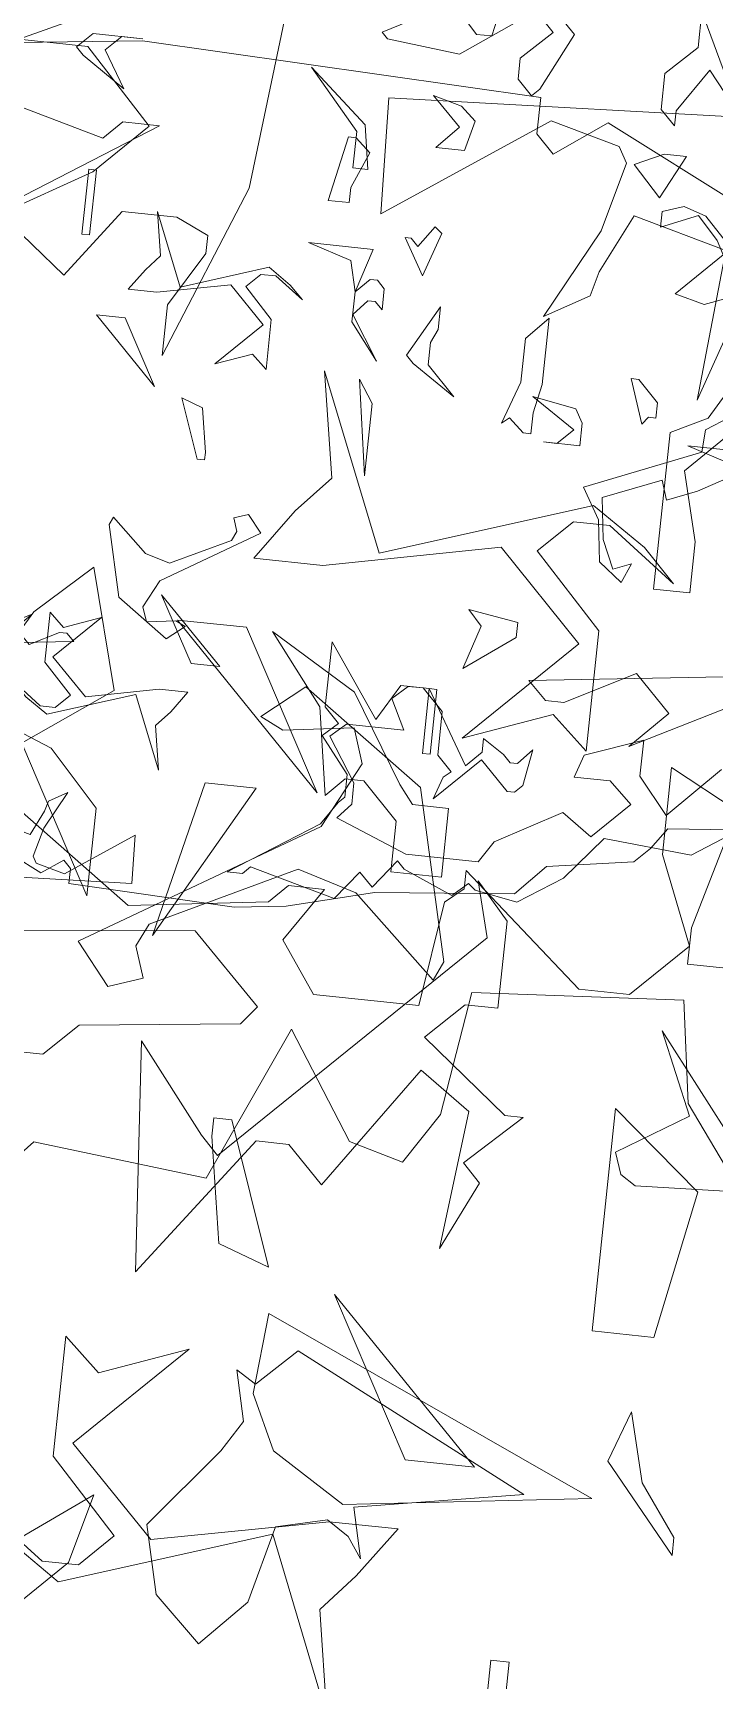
# Model space of a CAD drawing. Header units: metres. Extents: x 329311 to 330425, y 7396637 to 7397287.
# Drawn here: x 329866.223 to 329866.442, y 7397038.967 to 7397039.497 of the extents above; entities that cross this region are included whole.
import ezdxf

# ---------------------------------------------------------------- set-up
doc = ezdxf.new("R2010")
doc.units = ezdxf.units.M
doc.linetypes.add('CACHE2', pattern=[4.7625, 3.175, -1.5875])
doc.layers.get('0').update_dxf_attribs({"lineweight": 18})
doc.layers.add('ARBRE', color=251, linetype='Continuous', lineweight=13)
doc.layers.add('AXES+POTEAUX', color=6, linetype='CACHE2', lineweight=13)
doc.layers.add('VEGETAIS', color=3, linetype='Continuous')

# ---------------------------------------------------------------- blocks, each defined once
blk = doc.blocks.new('WMF26', base_point=(0, 0.0008))
at = {"color": 85}
for points in [[(7.3226, -0.1836), (7.3588, -0.2206), (7.4617, -0.1474), (7.7449, -0.2857), (7.8833, -0.2857), (8.0216, -0.4965), (8.1591, -0.6356), (8.4069, -0.6051), (8.5452, -0.3952), (8.5814, -0.3581), (8.5814, -0.3219), (8.6177, -0.3219), (8.6539, -0.3581), (8.756, -0.2569), (8.8292, -0.2569), (9.0688, -0.5689), (9.1051, -0.6051), (9.2804, -0.5327), (9.4187, -0.5689), (9.7316, -0.8464), (10.2552, -0.9839), (11.3025, -1.7915)], [(0.6208, -4.4122), (0.8612, -3.9239), (1.4943, -3.0512), (1.771, -3.0512), (1.8434, -2.4543), (2.2221, -2.0031), (2.6807, -1.654), (2.5424, -1.3338), (2.6445, -1.2317), (2.9936, -0.8826), (3.2694, -0.7805), (4.492, -0.6718), (4.5653, -0.5689), (4.6377, -0.4965), (5.0527, -0.4314), (5.191, -0.2857), (5.8604, -0.2206), (6.2753, -0.1111), (6.5223, -0.0815), (7.3226, -0.1111), (7.3226, -0.1836), (7.3226, -0.1836)]]:
    blk.add_lwpolyline(points, dxfattribs=at)
at = {"color": 63}
for points in [[(7.7449, -0.2857), (7.796, -0.3738), (7.6955, -0.6776), (7.7211, -0.3754), (7.5325, -0.326), (7.4749, -0.4438), (7.4617, -0.4932), (7.3736, -0.5442), (7.4699, -0.3623), (7.5062, -0.2231), (7.4881, -0.1918), (7.3481, -0.1548), (7.0303, -0.3746), (7.0221, -0.1433), (7.8404, -0.1029), (7.7836, -0.1358), (7.7449, -0.2857), (7.7449, -0.2857)], [(6.5001, -0.2462), (6.5734, -0.2462), (6.1518, -0.522), (6.0777, -0.6315), (6.0489, -0.6611), (6.0489, -0.7698), (6.188, -0.9443), (6.1156, -1.0094), (6.188, -1.0827), (6.188, -1.3955), (5.9402, -1.0464), (5.8381, -1.221), (5.7006, -1.221), (5.489, -0.8711), (5.4166, -0.9443), (5.4166, -1.0094), (5.3145, -0.9443), (5.2783, -0.9081), (5.2421, -0.9081), (5.1762, -0.9806), (5.2058, -0.806), (5.2421, -0.7698), (5.2783, -0.7698), (5.4166, -0.9081), (5.6274, -0.6973), (5.5903, -0.806), (5.5541, -0.8348), (5.6274, -0.9081), (5.6274, -1.1189), (5.7295, -1.221), (5.8019, -1.221), (5.8744, -1.1551), (5.8019, -1.0094), (6.0777, -1.0094), (6.1518, -0.9443), (6.0127, -0.7336), (6.0127, -0.6315), (6.0777, -0.5582), (5.7295, -0.4199), (5.3804, -0.4199), (5.3145, -0.522), (5.0016, -0.6973), (4.8559, -0.5944), (4.6814, -0.7698), (4.7909, -0.8711), (4.9654, -0.8711), (4.9292, -0.9806), (4.6517, -1.0827), (4.6517, -0.9081), (4.5068, -0.7336), (4.2664, -0.9806)], [(4.1577, -0.6973), (4.3685, -0.5582), (4.7909, -0.5944), (4.9654, -0.3837), (5.1762, -0.2462), (5.3804, -0.2824), (5.4166, -0.3112), (5.489, -0.2462), (5.7295, -0.3474), (5.7657, -0.3837), (5.8744, -0.2462), (5.9402, -0.3112), (6.0489, -0.1729), (6.4639, -0.2824), (6.5001, -0.2462), (6.5001, -0.2462)], [(7.8429, -1.2679), (7.6321, -1.3774), (7.7046, -1.3041), (7.6321, -1.2317), (7.4938, -1.3041), (7.4576, -1.3041), (7.4205, -1.2679), (7.945, -1.2029)], [(5.3112, -1.5083), (5.5508, -1.3338), (5.4849, -1.5445), (5.5508, -1.6178), (5.3112, -1.5808), (5.3112, -1.5083), (5.3112, -1.5083)], [(7.2929, -1.8805), (7.1217, -1.724), (7.0023, -1.6894), (6.7191, -1.8286), (6.6969, -1.8747), (6.7183, -1.9373), (6.6499, -1.9611), (6.5816, -1.8772), (7.0394, -1.5997), (7.1077, -1.4671), (7.0838, -1.398), (6.943, -1.4169), (6.8969, -1.3947), (6.9801, -1.3264), (7.2279, -1.5017), (7.3102, -1.8426), (7.2929, -1.8805), (7.2929, -1.8805)], [(4.217, -2.4683), (4.52, -2.2962), (4.6624, -2.2378), (4.6945, -2.3316), (4.9712, -2.2188), (4.9457, -2.0188), (4.8847, -1.8821), (4.7991, -1.9175), (4.8386, -1.8228), (4.9522, -1.9109), (4.9778, -2.111), (5.065, -2.2584), (4.5184, -2.4856), (4.5126, -2.5934), (4.4031, -2.6651), (4.2747, -2.6116), (4.217, -2.4683), (4.217, -2.4683)], [(6.1156, -2.2032), (6.188, -2.6618), (6.1156, -2.5523), (6.1156, -2.2032), (6.1156, -2.2032)], [(6.887, -2.2353), (6.887, -2.1991), (6.9233, -2.1991), (7.0262, -2.4831), (6.9233, -2.4469), (6.887, -2.2353), (6.887, -2.2353)], [(5.3433, -2.5885), (5.3433, -2.4872), (5.3804, -2.4872), (5.4528, -2.5523), (5.489, -2.5235), (5.4166, -2.7276), (5.4166, -2.9384), (5.3145, -3.0471), (5.3145, -2.7276), (5.3433, -2.5885), (5.3433, -2.5885)], [(7.1629, -2.5235), (7.4757, -2.8363), (7.3374, -2.8363), (7.1629, -2.5235), (7.1629, -2.5235)], [(4.7547, -2.698), (4.7547, -2.6247), (4.7909, -2.6247), (4.8197, -2.5885), (4.893, -2.8001), (4.8559, -2.8001), (4.7547, -2.698), (4.7547, -2.698)], [(5.8678, -2.8726), (5.8678, -2.7639), (5.7295, -2.6247), (5.9402, -2.7639), (5.9765, -2.8001), (5.8381, -3.0471), (5.8381, -2.9384), (5.8678, -2.8726), (5.8678, -2.8726)], [(6.6754, -3.15), (6.5659, -3.0759), (6.5001, -3.0109), (6.6392, -3.1121), (6.7117, -3.1121), (6.7767, -3.0471), (6.6392, -2.9022), (6.6392, -2.6618), (6.7117, -2.7276), (6.8862, -2.6618), (6.6754, -2.8726), (6.85, -3.0471), (7.1991, -2.9746), (7.3374, -2.9746), (7.2641, -3.0759), (7.1991, -3.15), (7.2353, -3.36), (7.0904, -3.0109), (6.6754, -3.15), (6.6754, -3.15)], [(6.2531, -3.0759), (6.188, -3.1426), (6.1518, -3.1426), (6.1156, -3.1055), (6.1156, -3.0035), (6.1518, -3.0397), (6.188, -3.0397), (6.2531, -2.9672), (6.1156, -2.7565), (6.2531, -2.931), (6.2531, -3.0759), (6.2531, -3.0759)], [(6.2531, -3.0759), (6.2893, -3.2225), (6.5001, -3.2875), (6.188, -3.2875), (6.2531, -3.0759), (6.2531, -3.0759)], [(5.9402, -3.1862), (6.0415, -3.36), (6.0127, -3.36), (5.9765, -3.3237), (5.904, -3.4258), (5.8678, -3.397), (5.9402, -3.1862), (5.9402, -3.1862)], [(6.2531, -3.7461), (6.3255, -3.5715), (6.3255, -3.4983), (6.4276, -3.4983), (6.3618, -3.8111), (6.3255, -3.8111), (6.2531, -3.7461), (6.2531, -3.7461)], [(6.3255, -3.8408), (6.5734, -4.1248), (6.2893, -3.877), (6.2531, -3.6662), (6.3255, -3.6662), (6.3255, -3.8408), (6.3255, -3.8408)], [(4.8477, -3.6769), (4.986, -3.8227), (4.8477, -3.8877), (4.739, -3.8877), (4.8477, -3.6769), (4.8477, -3.6769)], [(5.8381, -3.9132), (5.9765, -4.0515), (5.8381, -4.0153), (5.7657, -3.9494), (5.8019, -3.8045), (5.9402, -3.8045), (5.8381, -3.9132), (5.8381, -3.9132)], [(7.4938, -4.1767), (7.5663, -4.1042), (7.4576, -3.9289), (7.6684, -4.068), (7.7046, -4.1042), (7.6321, -4.1767), (7.3917, -4.1767), (7.4938, -4.1767), (7.4938, -4.1767)], [(8.9931, -10.9468), (8.7823, -10.6628), (8.7519, -10.4594), (8.3303, -10.4882), (8.2941, -10.736), (8.2282, -10.8381), (8.1195, -10.8085), (7.9812, -10.5977), (7.8429, -10.9106), (7.4938, -10.8744), (7.2098, -11.1872)], [(7.3843, -10.699), (7.4938, -10.699), (7.5597, -10.634), (7.8791, -10.5977), (7.9088, -10.5607), (7.7696, -10.4232), (7.4205, -10.4594)], [(7.3193, -9.9358), (7.3843, -9.8255), (7.4938, -9.7242), (7.5597, -9.9646), (7.3555, -10.1103)], [(7.3843, -10.2116), (7.6321, -10.387), (7.9088, -10.3507), (7.945, -10.3145), (8.0175, -10.3145), (7.945, -10.4232), (8.0175, -10.5245), (8.2282, -10.5245), (8.2579, -10.3145), (8.2941, -10.284), (8.2941, -10.2478), (8.5419, -10.4594), (8.6432, -10.4594), (8.7519, -10.3507), (8.6794, -10.1754), (8.6794, -10.0008), (8.8185, -10.0733), (8.7519, -10.3145), (8.7519, -10.387), (9.0655, -10.387)], [(8.7519, -9.3018), (8.6432, -9.4113), (8.6794, -9.5496), (8.6794, -9.6517), (8.6069, -9.6517), (8.6069, -9.3381), (8.6794, -9.3018), (8.8185, -9.0622)], [(4.6723, -4.3101), (4.8115, -4.0993), (4.8115, -4.0268), (4.8839, -4.0993), (4.8839, -4.273), (4.739, -4.4122), (4.739, -4.5867), (4.4986, -4.0993), (4.6723, -4.3101), (4.6723, -4.3101)], [(5.3351, -4.4122), (5.4734, -4.1355), (5.5096, -4.0993), (5.5821, -4.1717), (5.5821, -4.273), (5.4372, -4.4122), (5.5096, -4.4846), (5.4075, -4.4846), (5.3351, -4.4122), (5.3351, -4.4122)]]:
    blk.add_lwpolyline(points, dxfattribs=at)
at = {"color": 106}
for points in [[(7.5119, -0.9081), (7.6214, -0.9806), (7.6865, -1.0464), (7.5482, -0.9443), (7.4757, -0.9443), (7.4098, -1.0094), (7.5482, -1.1551), (7.5482, -1.3955), (7.4757, -1.3297), (7.3003, -1.3955), (7.5119, -1.1848), (7.3374, -1.0094), (6.9883, -1.0827), (6.85, -1.0827), (6.9224, -0.9806), (6.9883, -0.9081), (6.9513, -0.6973), (7.097, -1.0464), (7.5119, -0.9081), (7.5119, -0.9081)], [(7.9343, -0.9806), (7.8981, -0.8348), (7.6865, -0.7698), (7.9993, -0.7698), (7.9343, -0.9806), (7.9343, -0.9806)], [(5.7006, -1.221), (5.6644, -1.221), (5.6644, -0.9081), (5.7006, -0.9081), (5.7006, -1.221), (5.7006, -1.221)], [(7.0245, -1.5338), (6.7117, -1.221), (6.85, -1.221), (7.0245, -1.5338), (7.0245, -1.5338)], [(5.1046, -2.563), (5.1046, -2.4543), (5.2799, -2.4543), (5.2141, -2.4543), (5.1408, -2.5268), (5.3524, -2.6651), (5.1408, -2.6288), (5.1046, -2.563), (5.1046, -2.563)], [(4.3413, -3.3278), (4.2022, -3.3641), (4.2022, -3.2982), (4.1298, -3.2258), (4.3043, -3.2982), (4.5809, -3.1895), (4.7258, -3.2258), (4.5151, -3.4365), (4.5513, -3.5016), (4.6534, -3.6119), (4.8287, -3.5378), (4.8287, -3.6119), (4.7258, -3.6481), (4.6172, -3.6119), (4.3413, -3.3278), (4.3413, -3.3278)], [(7.5482, -3.215), (7.5852, -3.215), (7.5852, -3.5271), (7.5482, -3.5271), (7.5482, -3.215), (7.5482, -3.215)], [(6.2531, -4.3282), (6.0489, -4.4377), (5.9765, -4.5398), (6.0127, -4.8526), (6.0489, -4.8889), (6.1156, -4.8889), (6.1156, -4.9613), (6.0127, -4.9975), (5.904, -4.4739), (5.8019, -4.3644), (5.7295, -4.3644), (5.7006, -4.5027), (5.6644, -4.5398), (5.6274, -4.4377), (5.8744, -4.2623), (6.2243, -4.2985), (6.2531, -4.3282), (6.2531, -4.3282)], [(7.7589, -8.5921), (7.7227, -8.942), (7.5852, -9.2911), (7.5852, -9.1899), (7.6503, -9.0804), (7.6503, -9.0441), (7.5852, -9.0145), (7.4757, -9.0145), (7.3736, -9.1528), (7.2353, -9.0441), (7.4098, -8.942), (7.5119, -8.8399), (7.3736, -8.695), (7.2353, -8.695), (7.3736, -8.6292)], [(8.1451, -10.0914), (8.1739, -10.1284), (8.2463, -10.1284), (8.2463, -10.2659), (8.1451, -10.2659), (8.1451, -10.1647), (8.0726, -10.0914), (8.0356, -10.0914), (7.9993, -10.1284), (7.9705, -9.9539), (7.861, -9.8148), (8.0356, -9.9177), (8.1451, -10.0914), (8.1451, -10.0914)], [(7.5482, -10.2009), (7.5482, -10.3763), (7.3736, -10.0626), (7.4469, -10.0914), (7.5482, -10.2009), (7.5482, -10.2009)], [(7.6865, -10.4413), (7.7589, -10.1284), (7.861, -10.1284), (7.6865, -10.4413), (7.6865, -10.4413)], [(8.3855, -10.5137), (8.3196, -10.5137), (8.2463, -10.5862), (8.4217, -10.7245), (8.4579, -10.7245), (8.3492, -10.8266), (8.3855, -10.8637), (8.3196, -11.0012), (8.3492, -10.7245), (8.2463, -10.6521), (8.0726, -10.8999), (7.9993, -10.8266), (7.9343, -10.8266), (7.7227, -11.1107), (7.6865, -10.6521), (7.8248, -10.8266), (7.861, -10.8637), (8.3492, -10.3763), (8.3196, -10.2659), (8.3855, -10.3392), (8.3855, -10.5137), (8.3855, -10.5137)], [(8.9231, -11.0629), (8.9453, -10.9567), (8.9643, -10.9262), (8.9404, -10.8258), (8.6942, -10.8365), (8.6638, -10.8176), (8.6481, -10.7739), (8.7873, -10.6875), (8.7156, -10.5245), (8.9717, -10.8455), (8.9956, -10.9452), (8.9033, -11.0934), (8.9231, -11.0629), (8.9231, -11.0629)], [(8.7626, -11.1329), (8.6391, -11.1329), (8.6391, -10.6875), (8.8194, -10.8365), (8.7626, -11.1329), (8.7626, -11.1329)], [(7.9952, -11.1658), (7.9804, -11.3272), (8.0331, -11.4367), (8.1813, -11.5281), (8.6736, -11.4647), (7.9952, -11.1658), (7.9952, -11.1658)], [(8.5378, -11.4713), (8.2035, -11.5314), (8.2274, -11.6326), (8.1986, -11.5906), (8.1541, -11.5618), (8.0529, -11.5865), (8.0133, -11.7413), (7.9244, -11.8343), (7.8306, -11.7454), (7.7976, -11.6088), (7.9285, -11.4474), (7.9672, -11.3848), (7.9434, -11.2835), (7.9837, -11.3082), (8.0611, -11.2333), (8.5378, -11.4713), (8.5378, -11.4713)], [(8.8441, -11.5248), (8.8441, -11.561), (8.6975, -11.3873), (8.7337, -11.2852), (8.77, -11.4235), (8.8441, -11.5248), (8.8441, -11.5248)], [(7.4757, -11.8747), (7.3736, -11.8747), (7.4469, -11.7364), (7.6865, -11.561), (7.6503, -11.7001), (7.4757, -11.8747), (7.4757, -11.8747)]]:
    blk.add_lwpolyline(points, dxfattribs=at)
blk = doc.blocks.new('T2_02')
at = {"xscale": 0.3499999999999943, "yscale": 0.3499999999999943, "zscale": 0.3499999999999943}
blk.add_blockref('WMF26', (-2.2399, 1.997), dxfattribs=at)

msp = doc.modelspace()

# ---------------------------------------------------------------- hatches: boundary and pattern name
at = {"layer": 'AXES+POTEAUX'}
h = msp.add_hatch(dxfattribs=at)
h.set_pattern_fill('ANGLE', color=253, scale=0.025)
h.set_pattern_definition([(341.96263, (329827.33868, 7397103.38185), (0.0540704, 0.16604302), [0.127, -0.047625]), (71.96263, (329827.33868, 7397103.38185), (-0.16604302, 0.0540704), [0.127, -0.047625])])
edge = h.paths.add_edge_path()
edge.add_line((329826.73853, 7397041.20791), (329842.24259, 7397036.17788))
edge.add_line((329846.84419, 7397037.62513), (329826.88257, 7397044.09275))
edge.add_line((329826.73853, 7397041.20791), (329826.88257, 7397044.09275))
edge.add_line((329844.8123, 7397035.29696), (329860.30465, 7397030.22222))
edge.add_line((329859.60598, 7397032.06738), (329846.41528, 7397036.30802))
edge.add_line((329845.08804, 7397036.16856), (329844.8123, 7397035.29696))
edge.add_line((329842.50274, 7397037.00022), (329845.08804, 7397036.16856))
edge.add_line((329846.41528, 7397036.30802), (329846.84419, 7397037.62513))
edge.add_line((329862.8868, 7397029.38061), (329868.67072, 7397027.4942))
edge.add_line((329868.67072, 7397027.4942), (329868.13927, 7397025.86219))
edge.add_line((329868.13927, 7397025.86219), (329869.83706, 7397025.30932))
edge.add_line((329869.83706, 7397025.30932), (329870.29762, 7397026.72362))
edge.add_line((329870.42957, 7397026.68065), (329870.99659, 7397028.50122))
edge.add_line((329870.99659, 7397028.50122), (329869.44739, 7397029.0057))
edge.add_line((329869.38913, 7397028.82679), (329864.87965, 7397030.29527))
edge.add_line((329864.87965, 7397030.29527), (329865.24303, 7397031.62977))
edge.add_line((329865.24303, 7397031.62977), (329860.01759, 7397033.33139))
edge.add_line((329860.01759, 7397033.33139), (329859.60598, 7397032.06738))
edge.add_line((329860.30465, 7397030.22222), (329860.59223, 7397031.13123))
edge.add_line((329860.59223, 7397031.13123), (329863.17753, 7397030.29957))
edge.add_line((329863.17753, 7397030.29957), (329862.8868, 7397029.38061))
edge.add_line((329842.24259, 7397036.17788), (329842.50274, 7397037.00022))
edge.add_line((329869.44739, 7397029.0057), (329869.38913, 7397028.82679))

# ---------------------------------------------------------------- linework, layer by layer
at = {"layer": 'VEGETAIS'}
for points in [[(329866.9504, 7397041.97155), (329870.28675, 7397038.89039), (329870.7121, 7397041.68569), (329865.84263, 7397044.00189), (329866.9504, 7397041.97155)], [(329852.89637, 7397041.26716), (329857.65811, 7397043.12498), (329861.07446, 7397040.44594), (329865.2215, 7397042.34646), (329867.82607, 7397036.32106), (329861.72569, 7397038.14456), (329852.89637, 7397041.26716)]]:
    msp.add_spline(points, degree=3, dxfattribs=at)

# ---------------------------------------------------------------- block references
at = {"layer": 'ARBRE'}
for p, xscale, yscale, zscale, rotation in [((329866.13431, 7397039.99025), 0.4621142716754235, 0.4621142716754235, 0.4621142716754235, 354.0121026411171), ((329866.33522, 7397039.59045), 0.1918409178794672, 0.1918409178794672, 0.1918409178794672, 174.0121026411205), ((329866.14354, 7397038.59219), 0.4621142716754235, 0.4621142716754235, 0.4621142716754235, 354.0121026411171)]:
    msp.add_blockref('T2_02', p, dxfattribs=dict(at, xscale=xscale, yscale=yscale, zscale=zscale, rotation=rotation))

doc.saveas('drawing.dxf')
